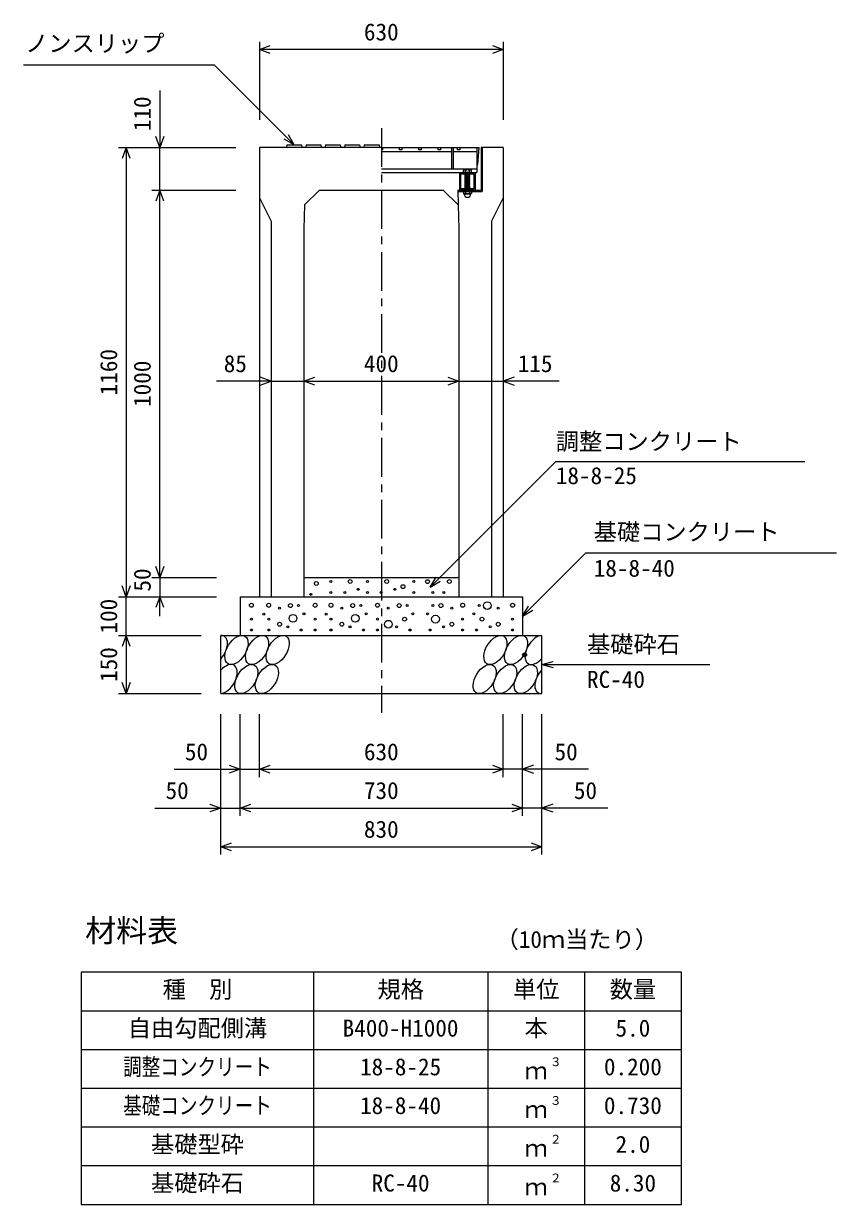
# Model space of a CAD drawing. Units: millimetres, scale not verified. Extents: x -16800 to 16800, y -5940 to 5940.
# Drawn here: x 2283 to 4382, y -3248 to -199 of the extents above; entities that cross this region are included whole.
import ezdxf
from ezdxf.enums import TextEntityAlignment as Align

# ---------------------------------------------------------------- set-up
doc = ezdxf.new("R2010")
doc.units = ezdxf.units.MM
doc.header["$LTSCALE"] = 20
doc.header["$PDMODE"] = 32
doc.header["$PDSIZE"] = 10
doc.linetypes.add('CHAIN1', pattern=[8, 5, -1, 1, -1])
doc.linetypes.add('DOTTED', pattern=[1.75, 0.25, -1.5])
for name, color, linetype, lineweight in [('0-0_DIM', 7, 'Continuous', 25), ('0-2_HATCH', 6, 'Continuous', 25), ('0-3_HYO', 3, 'Continuous', 25), ('0-4_HYO2', 4, 'Continuous', 25), ('0-5_OUTLINE', 3, 'Continuous', 25), ('0-6_TXT', 7, 'Continuous', 25)]:
    doc.layers.add(name, color=color, linetype=linetype, lineweight=lineweight)
doc.layers.add('0-A__0-0_', color=4, linetype='Continuous')
doc.styles.add('ＭＳ ゴシック', font='')
doc.styles.get('ＭＳ ゴシック').set_extended_font_data('MS Gothic')

msp = doc.modelspace()

# ---------------------------------------------------------------- linework, layer by layer
at = {"layer": '0-0_DIM'}
for p, q in [((2891.78, -245.58), (2891.78, -447.32)), ((3521.78, -265.58), (2891.78, -265.58)), ((3521.78, -245.58), (3521.78, -447.32)), ((2282.68, -305.25), (2774.75, -305.25)), ((2981.78, -512.29), (2774.75, -305.25)), ((2634.25, -371.63), (2634.25, -518.79)), ((2981.78, -512.29), (2966.78, -486.31)), ((2981.78, -512.29), (2955.8, -497.29)), ((2527.58, -518.79), (2830.91, -518.79)), ((2547.58, -518.79), (2547.58, -1678.79)), ((2634.25, -628.79), (2634.25, -518.79)), ((2614.25, -628.79), (2830.91, -628.79)), ((2634.25, -1628.79), (2634.25, -628.79)), ((2921.78, -1122.03), (2780.6, -1122.03)), ((2921.78, -1122.03), (3006.78, -1122.03)), ((3006.78, -1122.03), (3406.78, -1122.03)), ((3406.78, -1122.03), (3521.78, -1122.03)), ((3666.25, -1122.03), (3521.78, -1122.03)), ((3735.44, -1565.14), (3571.78, -1728.79)), ((3735.44, -1565.14), (4382.31, -1565.14)), ((2614.25, -1628.79), (2780.91, -1628.79)), ((2634.25, -1628.79), (2634.25, -1678.79)), ((3333.1, -1653.79), (3348.1, -1627.81)), ((3333.1, -1653.79), (3359.08, -1638.79)), ((2527.58, -1678.79), (2780.91, -1678.79)), ((2547.58, -1778.79), (2547.58, -1678.79)), ((2634.25, -1728.79), (2634.25, -1678.79)), ((3571.78, -1728.79), (3586.78, -1702.81)), ((3571.78, -1728.79), (3597.76, -1713.79)), ((2527.58, -1778.79), (2741.78, -1778.79)), ((2547.58, -1778.79), (2547.58, -1928.79)), ((3621.78, -1853.79), (3650.76, -1846.02)), ((3621.78, -1853.79), (4055.1, -1853.79)), ((3621.78, -1853.79), (3650.76, -1861.55)), ((2527.58, -1928.79), (2741.78, -1928.79)), ((2791.78, -2344.3), (2791.78, -1981.96)), ((2841.78, -2244.3), (2841.78, -1981.96)), ((2891.78, -2144.3), (2891.78, -1981.96)), ((3521.78, -2144.3), (3521.78, -1981.96)), ((3571.78, -2244.3), (3571.78, -1981.96)), ((3621.78, -2344.3), (3621.78, -1981.96)), ((2671.78, -2124.3), (2891.78, -2124.3)), ((2891.78, -2124.3), (3521.78, -2124.3)), ((3741.78, -2124.3), (3521.78, -2124.3)), ((2621.78, -2224.3), (2841.78, -2224.3)), ((2841.78, -2224.3), (3571.78, -2224.3)), ((3791.78, -2224.3), (3571.78, -2224.3)), ((2791.78, -2324.3), (3621.78, -2324.3))]:
    msp.add_line(p, q, dxfattribs=at)
at = {"layer": '0-0_DIM', "linetype": 'CHAIN1'}
msp.add_line((3206.78, -468.79), (3206.78, -1978.79), dxfattribs=at)
at = {"layer": '0-0_DIM'}
for points in [[(2920.01, -275.84), (2891.82, -265.58), (2920.01, -255.32)], [(3493.63, -255.32), (3521.82, -265.58), (3493.63, -275.84)], [(2644.51, -490.6), (2634.25, -518.79), (2623.99, -490.6)], [(2557.84, -546.98), (2547.58, -518.79), (2537.32, -546.98)], [(2644.51, -656.98), (2634.25, -628.79), (2623.99, -656.98)], [(2893.59, -1132.29), (2921.78, -1122.03), (2893.59, -1111.77)], [(3034.97, -1132.29), (3006.78, -1122.03), (3034.97, -1111.77)], [(3378.59, -1111.77), (3406.78, -1122.03), (3378.59, -1132.29)], [(3549.97, -1111.77), (3521.78, -1122.03), (3549.97, -1132.29)], [(3333.1, -1653.79), (3657.57, -1329.33), (4301.12, -1329.33)], [(2644.51, -1600.6), (2634.25, -1628.79), (2623.99, -1600.6)], [(2557.84, -1650.6), (2547.58, -1678.79), (2537.32, -1650.6)], [(2644.51, -1706.98), (2634.25, -1678.79), (2623.99, -1706.98)], [(2557.84, -1806.98), (2547.58, -1778.79), (2537.32, -1806.98)], [(2557.84, -1900.6), (2547.58, -1928.79), (2537.32, -1900.6)], [(2813.59, -2114.04), (2841.78, -2124.3), (2813.59, -2134.56)], [(2919.97, -2134.56), (2891.78, -2124.3), (2919.97, -2114.04)], [(3493.59, -2114.04), (3521.78, -2124.3), (3493.59, -2134.56)], [(3599.97, -2114.04), (3571.78, -2124.3), (3599.97, -2134.56)], [(2763.59, -2214.04), (2791.78, -2224.3), (2763.59, -2234.56)], [(2869.97, -2234.56), (2841.78, -2224.3), (2869.97, -2214.04)], [(3543.59, -2214.04), (3571.78, -2224.3), (3543.59, -2234.56)], [(3649.97, -2214.04), (3621.78, -2224.3), (3649.97, -2234.56)], [(2819.97, -2334.56), (2791.78, -2324.3), (2819.97, -2314.04)], [(3593.59, -2314.04), (3621.78, -2324.3), (3593.59, -2334.56)]]:
    msp.add_lwpolyline(points, dxfattribs=at)
at = {"layer": '0-2_HATCH'}
for p, q in [((2962.78, -512.29), (2961.78, -518.79)), ((2962.78, -512.29), (3000.78, -512.29)), ((3000.78, -512.29), (3001.78, -518.79)), ((3012.78, -512.29), (3011.78, -518.79)), ((3012.78, -512.29), (3050.78, -512.29)), ((3050.78, -512.29), (3051.78, -518.79)), ((3062.78, -512.29), (3061.78, -518.79)), ((3062.78, -512.29), (3100.78, -512.29)), ((3100.78, -512.29), (3101.78, -518.79)), ((3112.78, -512.29), (3111.78, -518.79)), ((3112.78, -512.29), (3150.78, -512.29)), ((3150.78, -512.29), (3151.78, -518.79)), ((3162.78, -512.29), (3161.78, -518.79)), ((3162.78, -512.29), (3200.78, -512.29)), ((3200.78, -512.29), (3201.78, -518.79)), ((3206.78, -518.79), (3459.28, -518.79)), ((3206.78, -528.79), (3387.78, -528.79)), ((3387.78, -518.79), (3387.78, -573.79)), ((3392.28, -518.79), (3392.28, -573.79)), ((3392.28, -528.79), (3453.28, -528.79)), ((3453.28, -518.79), (3453.28, -583.79)), ((3464.28, -518.79), (3464.28, -628.79)), ((3467.48, -518.79), (3467.48, -631.99)), ((3206.78, -573.79), (3453.28, -573.79)), ((3420.78, -576.29), (3418.78, -577.79)), ((3418.78, -583.79), (3418.78, -577.79)), ((3419.11, -577.51), (3420.78, -576.29)), ((3437.78, -576.29), (3420.78, -576.29)), ((3423.78, -583.79), (3423.78, -577.79)), ((3434.78, -583.79), (3434.78, -577.79)), ((3439.46, -577.51), (3437.78, -576.29)), ((3439.78, -583.79), (3439.78, -577.79)), ((3206.78, -583.79), (3453.28, -583.79)), ((3439.78, -583.79), (3418.78, -583.79)), ((3422.78, -583.79), (3435.78, -583.79)), ((3422.78, -584.79), (3423.78, -583.79)), ((3423.78, -585.79), (3422.78, -584.79)), ((3422.78, -586.79), (3423.78, -585.79)), ((3423.78, -587.79), (3422.78, -586.79)), ((3422.78, -588.79), (3423.78, -587.79)), ((3435.78, -587.79), (3422.78, -588.79)), ((3423.78, -589.79), (3422.78, -588.79)), ((3422.78, -590.79), (3423.78, -589.79)), ((3435.78, -589.79), (3422.78, -590.79)), ((3423.78, -591.79), (3422.78, -590.79)), ((3422.78, -592.79), (3423.78, -591.79)), ((3435.78, -591.79), (3422.78, -592.79)), ((3423.78, -593.79), (3422.78, -592.79)), ((3422.78, -594.79), (3423.78, -593.79)), ((3435.78, -593.79), (3422.78, -594.79)), ((3423.78, -595.79), (3422.78, -594.79)), ((3435.78, -595.79), (3422.78, -596.79)), ((3422.78, -596.79), (3423.78, -595.79)), ((3435.78, -597.79), (3422.78, -598.79)), ((3423.78, -599.79), (3422.78, -598.79)), ((3435.78, -599.79), (3422.78, -600.79)), ((3422.78, -600.79), (3423.78, -599.79)), ((3423.78, -601.79), (3422.78, -600.79)), ((3435.78, -601.79), (3422.78, -602.79)), ((3422.78, -602.79), (3423.78, -601.79)), ((3423.78, -603.79), (3422.78, -602.79)), ((3435.78, -603.79), (3422.78, -604.79)), ((3422.78, -604.79), (3423.78, -603.79)), ((3423.78, -605.79), (3422.78, -604.79)), ((3435.78, -605.79), (3422.78, -606.79)), ((3422.78, -606.79), (3423.78, -605.79)), ((3423.78, -607.79), (3422.78, -606.79)), ((3435.78, -607.79), (3422.78, -608.79)), ((3422.78, -608.79), (3423.78, -607.79)), ((3423.78, -609.79), (3422.78, -608.79)), ((3434.78, -584.79), (3435.78, -583.79)), ((3435.78, -585.79), (3434.78, -584.79)), ((3434.78, -588.79), (3435.78, -587.79)), ((3435.78, -589.79), (3434.78, -588.79)), ((3434.78, -590.79), (3435.78, -589.79)), ((3435.78, -591.79), (3434.78, -590.79)), ((3434.78, -592.79), (3435.78, -591.79)), ((3435.78, -593.79), (3434.78, -592.79)), ((3434.78, -596.79), (3435.78, -595.79)), ((3435.78, -597.79), (3434.78, -596.79)), ((3434.78, -598.79), (3435.78, -597.79)), ((3435.78, -599.79), (3434.78, -598.79)), ((3434.78, -600.79), (3435.78, -599.79)), ((3434.78, -600.79), (3435.78, -601.79)), ((3434.78, -602.79), (3435.78, -601.79)), ((3434.78, -602.79), (3435.78, -603.79)), ((3434.78, -604.79), (3435.78, -603.79)), ((3434.78, -604.79), (3435.78, -605.79)), ((3434.78, -606.79), (3435.78, -605.79)), ((3434.78, -606.79), (3435.78, -607.79)), ((3434.78, -608.79), (3435.78, -607.79)), ((3434.78, -608.79), (3435.78, -609.79)), ((3404.28, -628.79), (3405.25, -667.25)), ((3404.28, -628.79), (3464.28, -628.79)), ((3404.28, -631.99), (3467.48, -631.99)), ((3419.94, -631.99), (3419.08, -632.64)), ((3419.08, -632.64), (3419.08, -637.82)), ((3420.77, -638.79), (3419.08, -637.82)), ((3438.62, -631.99), (3419.94, -631.99)), ((3420.77, -639.12), (3420.77, -638.79)), ((3437.8, -638.79), (3420.77, -638.79)), ((3437.8, -639.12), (3420.77, -639.12)), ((3435.78, -609.79), (3422.78, -610.79)), ((3422.78, -610.79), (3423.78, -609.79)), ((3423.78, -611.79), (3422.78, -610.79)), ((3435.78, -611.79), (3422.78, -612.79)), ((3422.78, -612.79), (3423.78, -611.79)), ((3423.78, -613.79), (3422.78, -612.79)), ((3435.78, -613.79), (3422.78, -614.79)), ((3422.78, -614.79), (3423.78, -613.79)), ((3423.78, -615.79), (3422.78, -614.79)), ((3435.78, -615.79), (3422.78, -616.79)), ((3422.78, -616.79), (3423.78, -615.79)), ((3423.78, -617.79), (3422.78, -616.79)), ((3435.78, -617.79), (3422.78, -618.79)), ((3422.78, -618.79), (3423.78, -617.79)), ((3423.78, -619.79), (3422.78, -618.79)), ((3435.78, -619.79), (3422.78, -620.79)), ((3422.78, -620.79), (3423.78, -619.79)), ((3423.78, -621.79), (3422.78, -620.79)), ((3435.78, -621.79), (3422.78, -622.79)), ((3422.78, -622.79), (3423.78, -621.79)), ((3423.78, -623.79), (3422.78, -622.79)), ((3435.78, -623.79), (3422.78, -624.79)), ((3422.78, -624.79), (3423.78, -623.79)), ((3423.78, -625.79), (3422.78, -624.79)), ((3422.79, -626.79), (3423.79, -625.79)), ((3423.79, -627.79), (3422.79, -626.79)), ((3422.79, -628.79), (3423.79, -627.79)), ((3423.79, -629.79), (3422.79, -628.79)), ((3422.79, -630.79), (3423.79, -629.79)), ((3423.79, -631.79), (3422.79, -630.79)), ((3423.6, -631.99), (3423.79, -631.79)), ((3423.6, -631.99), (3435.6, -631.99)), ((3424.18, -632.64), (3424.18, -637.82)), ((3434.39, -632.64), (3434.39, -637.82)), ((3434.78, -610.79), (3435.78, -609.79)), ((3434.78, -610.79), (3435.78, -611.79)), ((3434.78, -612.79), (3435.78, -611.79)), ((3434.78, -612.79), (3435.78, -613.79)), ((3434.78, -614.79), (3435.78, -613.79)), ((3434.78, -614.79), (3435.78, -615.79)), ((3434.78, -616.79), (3435.78, -615.79)), ((3434.78, -616.79), (3435.78, -617.79)), ((3434.78, -618.79), (3435.78, -617.79)), ((3434.78, -618.79), (3435.78, -619.79)), ((3434.78, -620.79), (3435.78, -619.79)), ((3434.78, -620.79), (3435.78, -621.79)), ((3434.78, -622.79), (3435.78, -621.79)), ((3434.78, -622.79), (3435.79, -623.79)), ((3434.78, -624.79), (3435.78, -623.79)), ((3434.78, -624.79), (3435.79, -625.79)), ((3434.79, -626.79), (3435.79, -625.79)), ((3434.79, -626.79), (3435.79, -627.79)), ((3434.79, -628.79), (3435.79, -627.79)), ((3434.79, -628.79), (3435.79, -629.79)), ((3434.79, -630.79), (3435.79, -629.79)), ((3434.79, -630.79), (3435.79, -631.8)), ((3435.6, -631.99), (3435.79, -631.8)), ((3437.8, -638.79), (3439.49, -637.82)), ((3437.8, -639.12), (3437.8, -638.79)), ((3438.62, -631.99), (3439.49, -632.64)), ((3439.49, -632.64), (3439.49, -637.82))]:
    msp.add_line(p, q, dxfattribs=at)
at = {"layer": '0-2_HATCH', "linetype": 'DOTTED'}
for p, q in [((3435.78, -583.79), (3422.78, -584.79)), ((3435.78, -585.79), (3422.78, -586.79)), ((3435.79, -625.79), (3422.79, -626.79)), ((3435.79, -627.79), (3422.79, -628.79)), ((3435.79, -629.79), (3422.79, -630.79))]:
    msp.add_line(p, q, dxfattribs=at)
at = {"layer": '0-2_HATCH'}
for points in [[(3209.78, -518.79), (3209.78, -524.79), (3206.78, -524.79)], [(3259.78, -518.79), (3259.78, -524.79), (3253.78, -524.79), (3253.78, -518.79)], [(3309.78, -518.79), (3309.78, -524.79), (3303.78, -524.79), (3303.78, -518.79)], [(3359.78, -518.79), (3359.78, -524.79), (3353.78, -524.79), (3353.78, -518.79)], [(3409.78, -518.79), (3409.78, -524.79), (3403.78, -524.79), (3403.78, -518.79)], [(3453.28, -562.79), (3456.28, -562.79), (3459.28, -518.79)], [(3422.78, -598.79), (3423.78, -597.79), (3422.78, -596.79)], [(3435.78, -587.79), (3434.78, -586.79), (3435.78, -585.79)], [(3435.78, -595.79), (3434.78, -594.79), (3435.78, -593.79)]]:
    msp.add_lwpolyline(points, dxfattribs=at)
for points in [[(3449.28, -583.79), (3449.28, -628.79), (3409.28, -628.79), (3409.28, -583.79)], [(3446.08, -586.99), (3446.08, -625.59), (3412.48, -625.59), (3412.48, -586.99)]]:
    msp.add_lwpolyline(points, close=True, dxfattribs=at)
for centre, radius in [((3038.82, -1644.53), 5), ((3076.28, -1639.48), 2.5), ((3126.18, -1639.48), 5), ((3170.75, -1639.48), 2.5), ((3220.66, -1639.48), 5), ((3290.75, -1639.48), 2.5), ((3325.92, -1639.76), 5), ((3382.61, -1639.48), 5), ((3024.8, -1672.55), 2.5), ((3076.28, -1667.49), 2.5), ((3112.17, -1667.49), 2.5), ((3147.21, -1659.61), 2.5), ((3170.75, -1667.49), 2.5), ((3206.64, -1667.49), 2.5), ((3241.69, -1659.61), 2.5), ((3262.71, -1652.61), 5), ((3290.75, -1667.49), 2.5), ((3339.94, -1667.77), 2.5), ((3368.59, -1667.49), 2.5), ((2871.11, -1700.74), 5), ((2915.85, -1700.74), 5), ((2943.89, -1708.61), 2.5), ((2971.92, -1701.61), 5), ((2992.95, -1701.61), 2.5), ((3035.85, -1700.74), 5), ((3076.75, -1700.74), 5), ((3104.79, -1708.61), 2.5), ((3132.82, -1701.61), 5), ((3153.86, -1701.61), 2.5), ((3196.75, -1700.74), 5), ((3224.79, -1708.61), 2.5), ((3252.82, -1701.61), 5), ((3273.86, -1701.61), 2.5), ((3339.71, -1701.61), 2.5), ((3360.74, -1701.61), 5), ((3388.78, -1708.61), 2.5), ((3416.82, -1700.74), 5), ((3459.71, -1701.61), 2.5), ((3480.74, -1701.61), 10), ((3508.78, -1708.61), 2.5), ((3545.76, -1700.74), 5), ((2871.11, -1736.63), 2.5), ((2903.43, -1723.53), 2.5), ((2915.85, -1736.63), 2.5), ((2978.46, -1734.62), 10), ((3006.97, -1722.62), 2.5), ((3035.85, -1736.63), 2.5), ((3064.33, -1723.53), 2.5), ((3076.75, -1736.63), 2.5), ((3139.36, -1734.62), 10), ((3167.87, -1722.62), 2.5), ((3196.75, -1736.63), 2.5), ((3266.84, -1736.63), 5), ((3287.87, -1722.62), 2.5), ((3325.69, -1722.62), 2.5), ((3346.72, -1736.63), 10), ((3416.82, -1736.63), 2.5), ((3445.69, -1722.62), 2.5), ((3466.72, -1736.63), 5), ((3545.76, -1736.63), 2.5), ((2871.11, -1764.64), 2.5), ((2915.85, -1764.64), 2.5), ((2943.89, -1749.76), 5), ((2964.91, -1756.76), 2.5), ((2999.96, -1764.64), 2.5), ((3035.85, -1764.64), 2.5), ((3076.75, -1764.64), 2.5), ((3104.79, -1749.76), 5), ((3125.82, -1756.76), 2.5), ((3160.86, -1764.64), 2.5), ((3196.75, -1764.64), 2.5), ((3224.79, -1749.76), 10), ((3245.82, -1756.76), 2.5), ((3280.86, -1764.64), 2.5), ((3332.7, -1764.64), 2.5), ((3367.75, -1756.76), 2.5), ((3388.78, -1749.76), 5), ((3416.82, -1764.64), 2.5), ((3452.7, -1764.64), 2.5), ((3487.75, -1756.76), 2.5), ((3508.78, -1749.76), 5), ((3545.76, -1764.64), 2.5)]:
    msp.add_circle(centre, radius, dxfattribs=at)
for centre, radius, start, end in [((3421.28, -580.41), 3.62, 46.39563, 133.60437), ((3429.28, -592.41), 15.62, 69.39075, 110.60925), ((3437.28, -580.41), 3.62, 46.39563, 133.60437), ((3421.63, -637.34), 5.35, 61.49832, 118.50684), ((3421.63, -633.12), 5.35, 241.49843, 298.50089), ((3429.28, -639.12), 8.19, 180, 359.99995), ((3429.28, -652.41), 20.42, 75.52621, 104.47362), ((3429.28, -618.05), 20.42, 255.52638, 284.47374), ((3436.94, -637.34), 5.35, 61.49231, 118.50169), ((3436.94, -633.12), 5.35, 241.49989, 298.5)]:
    msp.add_arc(centre, radius, start, end, dxfattribs=at)
for centre, start_param, end_param in [((2779.42, -1816.3), 4.385593, 6.6745444), ((3607.92, -1816.3), 0.3357715, 4.4411806), ((2804.74, -1891.29), 3.5111464, 7.548991), ((3633.25, -1891.29), 1.2110787, 3.5658734)]:
    msp.add_ellipse(centre, major_axis=(21.81, 35.31), ratio=0.5792, start_param=start_param, end_param=end_param, dxfattribs=at)
for centre in [(2832.63, -1816.3), (2885.84, -1816.3), (2939.04, -1816.3), (3501.51, -1816.3), (3554.72, -1816.3), (2857.95, -1891.29), (2911.16, -1891.29), (3473.62, -1891.29), (3526.83, -1891.29), (3580.04, -1891.29)]:
    msp.add_ellipse(centre, major_axis=(21.81, 35.31), ratio=0.5792, dxfattribs=at)
at = {"layer": '0-3_HYO'}
for p, q in [((3031.78, -2647.75), (3031.78, -3247.75)), ((3481.78, -2647.75), (3481.78, -3247.75)), ((3731.78, -2647.75), (3731.78, -3247.75)), ((2431.78, -2747.75), (3981.78, -2747.75))]:
    msp.add_line(p, q, dxfattribs=at)
msp.add_lwpolyline([(2431.78, -3247.75), (3981.78, -3247.75), (3981.78, -2647.75), (2431.78, -2647.75)], close=True, dxfattribs=at)
at = {"layer": '0-4_HYO2'}
for p, q in [((2431.78, -2847.75), (3981.78, -2847.75)), ((2431.78, -2947.75), (3981.78, -2947.75)), ((2431.78, -3047.75), (3981.78, -3047.75)), ((2431.78, -3147.75), (3981.78, -3147.75))]:
    msp.add_line(p, q, dxfattribs=at)
at = {"layer": '0-5_OUTLINE'}
for p, q in [((3206.78, -518.79), (2891.78, -518.79)), ((2891.78, -518.79), (2891.78, -1678.79)), ((3521.78, -518.79), (3464.28, -518.79)), ((3521.78, -518.79), (3521.78, -1678.79)), ((3046.78, -628.79), (3366.78, -628.79)), ((2891.78, -648.79), (2921.78, -708.79)), ((3521.78, -648.79), (3491.78, -708.79)), ((2921.78, -708.79), (2921.78, -1678.79)), ((3006.78, -728.79), (3006.78, -1678.79)), ((3406.78, -728.79), (3406.78, -1678.79)), ((3491.78, -708.79), (3491.78, -1678.79)), ((3006.78, -1628.79), (3406.78, -1628.79)), ((2841.78, -1678.79), (2841.78, -1778.79)), ((2841.78, -1678.79), (3571.78, -1678.79)), ((2891.78, -1678.79), (3006.78, -1678.79)), ((3406.78, -1678.79), (3521.78, -1678.79)), ((3571.78, -1678.79), (3571.78, -1778.79)), ((2791.78, -1928.79), (2791.78, -1778.79)), ((2791.78, -1778.79), (3621.78, -1778.79)), ((3621.78, -1928.79), (3621.78, -1778.79)), ((2791.78, -1928.79), (3621.78, -1928.79))]:
    msp.add_line(p, q, dxfattribs=at)
for points in [[(3046.78, -628.79), (3008.32, -667.25), (3006.78, -728.79)], [(3366.78, -628.79), (3405.25, -667.25), (3406.78, -728.79)]]:
    msp.add_lwpolyline(points, dxfattribs=at)
at = {"layer": '0-A__0-0_'}
msp.add_point((3576.78, -1828.79), dxfattribs=at)

# ---------------------------------------------------------------- texts
at = {"layer": '0-0_DIM', "style": 'ＭＳ ゴシック'}
for s, p in [('630', (3161.78, -255.58)), ('ノンスリップ', (2286.53, -285.07)), ('85', (2799.63, -1112.03)), ('400', (3161.78, -1112.03)), ('115', (3559.15, -1112.03)), ('調整コンクリート', (3657.57, -1312.9)), ('18-8-25', (3657.57, -1401.18)), ('基礎コンクリート', (3755.44, -1546.4)), ('18-8-40', (3755.44, -1640.22)), ('基礎砕石', (3738.1, -1836.62)), ('RC-40', (3738.1, -1927.31)), ('50', (2699.34, -2114.3)), ('630', (3161.78, -2114.3)), ('50', (3654.22, -2114.3)), ('50', (2649.34, -2214.3)), ('730', (3161.78, -2214.3)), ('50', (3704.22, -2214.3)), ('830', (3161.78, -2314.3))]:
    msp.add_text(s, height=43.99, dxfattribs=at).set_placement(p, align=Align.BOTTOM_LEFT)
for s, p in [('110', (2624.25, -476.7)), ('1160', (2537.58, -1158.79)), ('1000', (2624.25, -1188.79)), ('50', (2624.25, -1665.46)), ('100', (2537.58, -1773.79)), ('150', (2537.58, -1898.79))]:
    msp.add_text(s, height=43.99, rotation=90, dxfattribs=at).set_placement(p, align=Align.BOTTOM_LEFT)
at = {"layer": '0-6_TXT', "style": 'ＭＳ ゴシック'}
for s, height, p in [('材料表', 58.65, (2441.78, -2587.75)), ('（10ｍ当たり）', 43.99, (3501.78, -2598.75)), ('種\u3000別', 43.99, (2641.78, -2727.75)), ('規格', 43.99, (3196.78, -2727.75)), ('単位', 43.99, (3546.78, -2727.75)), ('数量', 43.99, (3796.78, -2727.75)), ('自由勾配側溝', 43.99, (2551.78, -2827.75)), ('B400-H1000', 43.99, (3106.78, -2827.75)), ('本', 43.99, (3576.78, -2827.75)), ('5.0', 43.99, (3811.78, -2827.75)), ('18-8-25', 43.99, (3151.78, -2927.75)), ('ｍ', 43.99, (3576.78, -2937.75)), ('３', 21.99, (3642.32, -2897.38)), ('0.200', 43.99, (3781.78, -2927.75)), ('18-8-40', 43.99, (3151.78, -3027.75)), ('３', 21.99, (3642.32, -2997.38)), ('0.730', 43.99, (3781.78, -3027.75)), ('ｍ', 43.99, (3576.78, -3037.75)), ('基礎型砕', 43.99, (2611.78, -3127.75)), ('２', 21.99, (3642.32, -3097.38)), ('2.0', 43.99, (3811.78, -3127.75)), ('ｍ', 43.99, (3576.78, -3137.75)), ('基礎砕石', 43.99, (2611.78, -3227.75)), ('RC-40', 43.99, (3181.78, -3227.75)), ('２', 21.99, (3642.32, -3197.38)), ('ｍ', 43.99, (3576.78, -3237.75)), ('8.30', 43.99, (3796.78, -3227.75))]:
    msp.add_text(s, height=height, dxfattribs=at).set_placement(p, align=Align.BOTTOM_LEFT)
at = {"layer": '0-6_TXT', "style": 'ＭＳ ゴシック', "width": 0.8}
for s, p in [('調整コンクリート', (2539.78, -2927.75)), ('基礎コンクリート', (2539.78, -3027.75))]:
    msp.add_text(s, height=43.99, dxfattribs=at).set_placement(p, align=Align.BOTTOM_LEFT)

doc.saveas('drawing.dxf')
